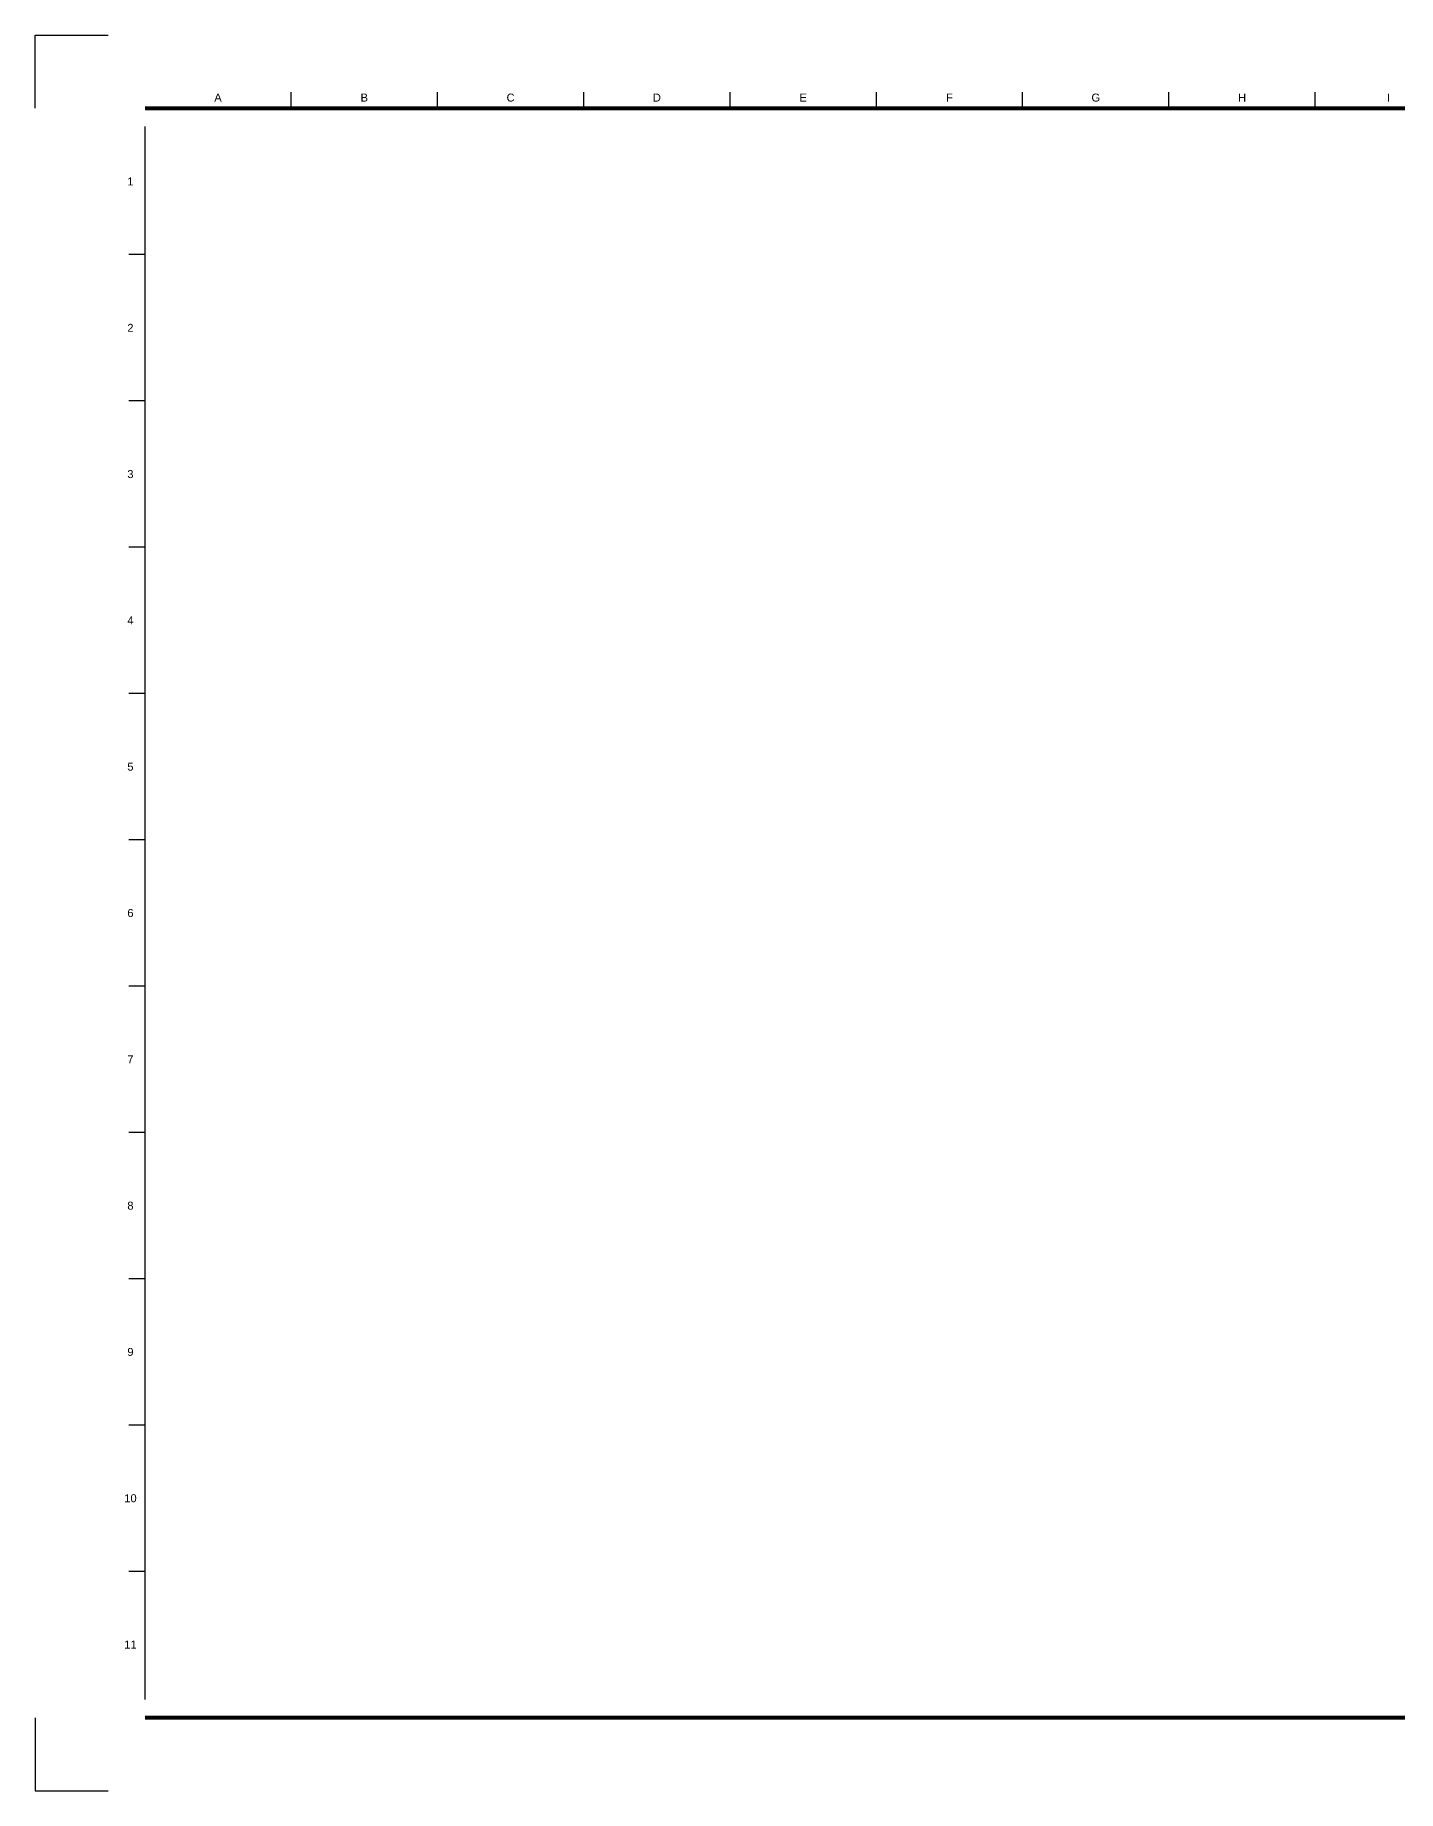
# Model space of a CAD drawing. Header units: inches. Extents: x 0 to 87.9, y -10 to 24.
# Drawn here: x 0 to 18.63, y 0 to 24 of the extents above; entities that cross this region are included whole.
import ezdxf
from ezdxf.enums import TextEntityAlignment as Align

# ---------------------------------------------------------------- set-up
doc = ezdxf.new("R2010")
doc.units = ezdxf.units.IN
doc.header["$MEASUREMENT"] = 0
doc.layers.add('G-ANNO-TTLB', color=7, linetype='Continuous', lineweight=25)
doc.layers.add('G-ANNO-TTLB-CUTLINES', color=1, linetype='Continuous')
doc.styles.add('TAI', font='arial.ttf')

msp = doc.modelspace()

# ---------------------------------------------------------------- linework, layer by layer
at = {"layer": 'G-ANNO-TTLB', "color": 140, "linetype": 'Continuous'}
for p, q in [((3.5, 23), (3.5, 23.219)), ((5.5, 23), (5.5, 23.219)), ((7.5, 23), (7.5, 23.219)), ((9.5, 23), (9.5, 23.219)), ((11.5, 23), (11.5, 23.219)), ((13.5, 23), (13.5, 23.219)), ((15.5, 23), (15.5, 23.219)), ((17.5, 23), (17.5, 23.219)), ((1.5, 21), (1.281, 21)), ((1.5, 19), (1.281, 19)), ((1.5, 17), (1.281, 17)), ((1.5, 15), (1.281, 15)), ((1.5, 13), (1.281, 13)), ((1.5, 11), (1.281, 11)), ((1.5, 9), (1.281, 9)), ((1.5, 7), (1.281, 7)), ((1.5, 5), (1.281, 5)), ((1.5, 3), (1.281, 3))]:
    msp.add_line(p, q, dxfattribs=at)
at = {"layer": 'G-ANNO-TTLB'}
msp.add_line((1.5, 22.75), (1.5, 1.25), dxfattribs=at)
at = {"layer": 'G-ANNO-TTLB', "color": 7, "linetype": 'Continuous', "const_width": 0.0575}
for points in [[(35.25, 23), (1.5, 23)], [(1.5, 1), (35.25, 1)]]:
    msp.add_lwpolyline(points, dxfattribs=at)
at = {"layer": 'G-ANNO-TTLB-CUTLINES'}
for points in [[(0, 23), (0, 24), (1, 24)], [(0, 1), (0, 0), (1, 0)]]:
    msp.add_lwpolyline(points, dxfattribs=at)

# ---------------------------------------------------------------- texts
at = {"layer": 'G-ANNO-TTLB', "color": 140, "style": 'TAI'}
for s, height, p in [('A', 0.109, (2.5, 23.146)), ('B', 0.109, (4.5, 23.146)), ('C', 0.109, (6.5, 23.146)), ('D', 0.109, (8.5, 23.146)), ('E', 0.109, (10.5, 23.146)), ('F', 0.109, (12.5, 23.146)), ('G', 0.109, (14.5, 23.146)), ('H', 0.109, (16.5, 23.146)), ('I', 0.109, (18.5, 23.146)), ('1', 0.109, (1.303, 22)), ('2', 0.109, (1.303, 20)), ('3', 0.109, (1.303, 18)), ('4', 0.109, (1.303, 16)), ('5', 0.109, (1.303, 14)), ('6', 0.109, (1.303, 12)), ('7', 0.109, (1.303, 10)), ('8', 0.109, (1.303, 8)), ('9', 0.109, (1.303, 6)), ('10', 0.1094, (1.303, 4)), ('11', 0.1094, (1.303, 2))]:
    msp.add_text(s, height=height, dxfattribs=at).set_placement(p, align=Align.MIDDLE)

doc.saveas('drawing.dxf')
